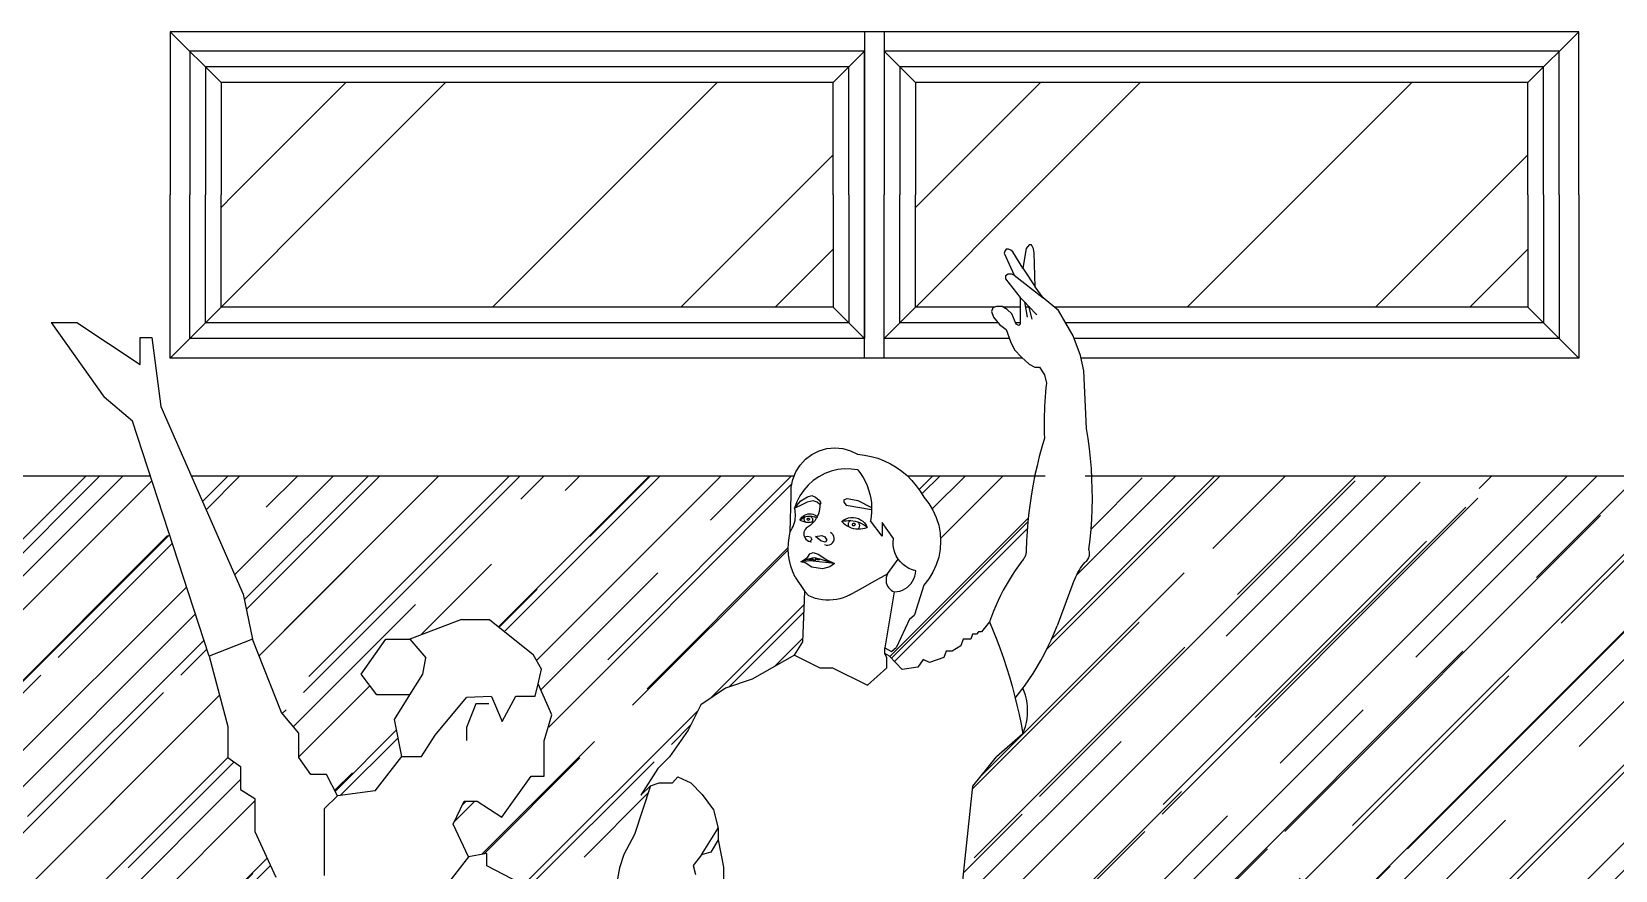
# Model space of a CAD drawing. Header units: metres. Extents: x 2304 to 3408, y 318 to 588.
# Drawn here: x 2645.499 to 2647.52, y 371.746 to 372.816 of the extents above; entities that cross this region are included whole.
import ezdxf

# ---------------------------------------------------------------- set-up
doc = ezdxf.new("R2010")
doc.units = ezdxf.units.M
doc.header["$LTSCALE"] = 5.5
doc.header["$MEASUREMENT"] = 0
for name, color, linetype in [('HACHURA', 251, 'Continuous'), ('HACHURA PISOS', 250, 'Continuous'), ('PENA 0.15', 7, 'Continuous'), ('PENA 01', 1, 'Continuous')]:
    doc.layers.add(name, color=color, linetype=linetype)
pattern_1 = [(45, (2646.6268, 372.46415), (0.42426, 1.13137), [7.5, -1, 2.5, -0.5]), (45, (2646.92026, 373.11115), (-0.8238, 0.11667), [1.5, -0.165, 3, -0.375]), (45, (2646.50307, 372.94145), (1.6016, 2.07536), [4, -0.7, 2, -0.5])]
pattern_2 = [(45, (2645.74056, 372.46415), (0.42426, 1.13137), [7.5, -1, 2.5, -0.5]), (45, (2646.034, 373.11115), (-0.8238, 0.11667), [1.5, -0.165, 3, -0.375]), (45, (2645.6168, 372.94145), (1.6016, 2.07536), [4, -0.7, 2, -0.5])]

# ---------------------------------------------------------------- blocks, each defined once
blk = doc.blocks.new('Bailarina 1')
for p, q in [((-0.7401, 1.302), (-0.6957, 1.302)), ((-0.7401, 1.302), (-0.6486, 1.1732)), ((-0.6957, 1.302), (-0.5868, 1.2296)), ((-0.5868, 1.2761), (-0.5664, 1.2761)), ((-0.5868, 1.2296), (-0.5868, 1.2761)), ((-0.5664, 1.2761), (-0.5509, 1.1571)), ((-0.5999, 1.1317), (-0.6486, 1.1732)), ((-0.5509, 1.1571), (-0.4094, 0.8338)), ((-0.468, 0.727), (-0.5999, 1.1317)), ((-0.4094, 0.8338), (-0.3931, 0.7566)), ((-0.0331, 0.7902), (-0.122, 0.7566)), ((-0.0331, 0.7902), (0.0153, 0.7902)), ((0.0153, 0.7902), (0.0903, 0.7303)), ((-0.3931, 0.7566), (-0.468, 0.727)), ((-0.3433, 0.6303), (-0.3931, 0.7566)), ((-0.2059, 0.6964), (-0.1637, 0.7566)), ((-0.1637, 0.7566), (-0.122, 0.7566)), ((-0.122, 0.7566), (-0.0944, 0.7241)), ((-0.468, 0.727), (-0.4358, 0.6062)), ((-0.0998, 0.6964), (-0.0944, 0.7241)), ((0.1047, 0.7045), (0.0903, 0.7303)), ((-0.1792, 0.6607), (-0.2059, 0.6964)), ((-0.122, 0.6607), (-0.0998, 0.6964)), ((0.0989, 0.6795), (0.1047, 0.7045)), ((-0.122, 0.6607), (-0.1792, 0.6607)), ((-0.1485, 0.6178), (-0.122, 0.6607)), ((-0.0785, 0.5911), (-0.0243, 0.6558)), ((0.0186, 0.6574), (-0.0243, 0.6558)), ((0.0186, 0.6574), (0.0368, 0.6146)), ((0.0368, 0.6146), (0.0603, 0.6581)), ((0.0603, 0.6581), (0.094, 0.6581)), ((0.094, 0.6581), (0.0989, 0.6795)), ((0.1225, 0.6259), (0.0989, 0.6795)), ((-0.3135, 0.5946), (-0.3433, 0.6303)), ((-0.0084, 0.6448), (-0.0243, 0.6042)), ((0.0139, 0.6448), (-0.0084, 0.6448)), ((-0.4358, 0.6062), (-0.4358, 0.5529)), ((-0.1357, 0.5542), (-0.1485, 0.6178)), ((-0.0243, 0.6042), (-0.0243, 0.5819)), ((0.1093, 0.5813), (0.1225, 0.6259)), ((-0.3135, 0.5529), (-0.3135, 0.5946)), ((-0.1018, 0.5542), (-0.0785, 0.5911)), ((0.1093, 0.5207), (0.1093, 0.5813)), ((-0.4358, 0.5529), (-0.4135, 0.5374)), ((-0.2929, 0.5235), (-0.3135, 0.5529)), ((-0.1818, 0.4953), (-0.1357, 0.5542)), ((-0.1357, 0.5542), (-0.1018, 0.5542)), ((-0.4135, 0.5374), (-0.4135, 0.4977)), ((-0.2658, 0.5235), (-0.2929, 0.5235)), ((-0.2469, 0.4864), (-0.2658, 0.5235)), ((0.0361, 0.4499), (0.087, 0.5207)), ((0.087, 0.5207), (0.1093, 0.5207)), ((-0.4135, 0.4977), (-0.3889, 0.4822)), ((-0.1818, 0.4953), (-0.2469, 0.4864)), ((-0.3889, 0.4822), (-0.3889, 0.425)), ((-0.2689, 0.4646), (-0.2469, 0.4864)), ((-0.2689, 0.3492), (-0.2689, 0.4646)), ((-0.0477, 0.438), (-0.0286, 0.4772)), ((-0.0286, 0.4772), (-0.0063, 0.4772)), ((-0.0063, 0.4772), (0.0361, 0.4499)), ((-0.0213, 0.3818), (-0.0477, 0.438)), ((-0.3889, 0.425), (-0.3528, 0.3466)), ((0.0105, 0.3872), (-0.0213, 0.3818)), ((0.0105, 0.3659), (0.0105, 0.3872)), ((-0.0213, 0.3818), (-0.0912, 0.2913)), ((0.082, 0.329), (0.0105, 0.3659))]:
    blk.add_line(p, q)
blk = doc.blocks.new('Bailarino')
for p, q in [((244.5, 1114.9), (240.3, 1109.7)), ((247.5, 1114.9), (244.5, 1114.9)), ((250.3, 1109.4), (247.5, 1114.9)), ((210.1, 1106.3), (209.2, 1103.4)), ((209.2, 1103.4), (223.3, 1072.4)), ((212.1, 1108.9), (210.1, 1106.3)), ((215.5, 1108.9), (212.1, 1108.9)), ((218.8, 1107.7), (215.5, 1108.9)), ((221.5, 1105), (218.8, 1107.7)), ((235.6, 1082.4), (221.5, 1105)), ((240.3, 1109.7), (235.6, 1082.4)), ((251.5, 1103.9), (250.3, 1109.4)), ((252.8, 1056), (251.5, 1103.9)), ((214.9, 1073.7), (211.3, 1071.3)), ((211.3, 1071.3), (211.3, 1067.4)), ((211.3, 1067.4), (231.8, 1041.2)), ((219.6, 1073.7), (214.9, 1073.7)), ((223.3, 1072.4), (219.6, 1073.7)), ((223.3, 1072.4), (264.2, 1040.7)), ((235.6, 1082.4), (252.8, 1056)), ((264.2, 1040.7), (252.8, 1056)), ((193.3, 1026.5), (191.6, 1021.4)), ((198.6, 1028.4), (193.3, 1026.5)), ((206.7, 1028.4), (198.6, 1028.4)), ((213.4, 1024.5), (206.7, 1028.4)), ((220.1, 1018.3), (213.4, 1024.5)), ((231.8, 1041.2), (231.8, 1003.9)), ((231.8, 1041.2), (237.7, 1035.1)), ((237.7, 1035.1), (243.6, 1029)), ((237.7, 1035.1), (241.7, 1013.5)), ((243.6, 1029), (255.3, 1016.8)), ((243.6, 1029), (248.2, 1010.5)), ((285.5, 1022.9), (264.2, 1040.7)), ((306.3, 987.5), (285.5, 1022.9)), ((191.6, 1021.4), (194.5, 1013.3)), ((194.5, 1013.3), (202.9, 1003.4)), ((202.9, 1003.4), (212, 996.2)), ((226.1, 1003.9), (220.1, 1018.3)), ((230, 1002), (226.1, 1003.9)), ((231.8, 1003.9), (230, 1002)), ((212, 996.2), (218.1, 979.3)), ((218.1, 979.3), (223.9, 967.7)), ((316.5, 959.9), (306.3, 987.5)), ((223.9, 967.7), (233.6, 957.4)), ((233.6, 957.4), (244.5, 947.4)), ((320.9, 938.2), (316.5, 959.9)), ((244.5, 947.4), (252.4, 943.2)), ((252.4, 943.2), (259, 943.2)), ((259, 943.2), (265.7, 932.8)), ((324.9, 857.5), (320.9, 938.2)), ((265.7, 932.8), (268.6, 920.8)), ((267.9, 914.4), (267.3, 908.1)), ((268.6, 920.8), (267.9, 914.4)), ((265.9, 888.8), (265.7, 882.4)), ((266.3, 895.3), (265.9, 888.8)), ((266.7, 901.7), (266.3, 895.3)), ((267.3, 908.1), (266.7, 901.7)), ((265.4, 869.6), (265.3, 863.2)), ((265.5, 876), (265.4, 869.6)), ((265.7, 882.4), (265.5, 876)), ((265.3, 863.2), (265.4, 856.8)), ((265.4, 856.8), (265.5, 850.3)), ((265.5, 850.3), (265.8, 843.9)), ((327.1, 843.5), (324.9, 857.5)), ((-60.4, 821), (-50.3, 826)), ((-50.3, 826), (-39.5, 829.1)), ((-39.5, 829.1), (-28.4, 830.1)), ((-28.4, 830.1), (-17.2, 829.1)), ((-17.2, 829.1), (-6.4, 826.1)), ((-6.4, 826.1), (3.7, 821.2)), ((262, 831.1), (258.6, 818.2)), ((265.8, 843.9), (262, 831.1)), ((329, 829.4), (327.1, 843.5)), ((330.5, 815.2), (329, 829.4)), ((-83, 796.5), (-77, 806)), ((-77, 806), (-69.4, 814.2)), ((-69.4, 814.2), (-60.4, 821)), ((-14.8, 800.6), (-24.2, 799.6)), ((-5.3, 800.5), (-14.8, 800.6)), ((4.1, 799.3), (-5.3, 800.5)), ((3.7, 821.2), (13.3, 820.1)), ((13.3, 820.1), (22.8, 818.3)), ((22.8, 818.3), (32, 815.6)), ((32, 815.6), (41, 812.2)), ((41, 812.2), (49.7, 808)), ((49.7, 808), (58, 803.1)), ((58, 803.1), (65.8, 797.5)), ((255.4, 805.2), (252.5, 792.2)), ((258.6, 818.2), (255.4, 805.2)), ((331.7, 801.1), (330.5, 815.2)), ((332.5, 786.9), (331.7, 801.1)), ((-89.3, 775), (-87.1, 786)), ((-87.1, 786), (-83, 796.5)), ((-65.6, 777.9), (-71.8, 770.8)), ((-58.5, 784.2), (-65.6, 777.9)), ((-50.7, 789.6), (-58.5, 784.2)), ((-42.3, 794), (-50.7, 789.6)), ((-33.4, 797.4), (-42.3, 794)), ((-24.2, 799.6), (-33.4, 797.4)), ((4.1, 799.3), (7.9, 794.2)), ((7.9, 794.2), (11.3, 788.8)), ((11.3, 788.8), (14.3, 783.3)), ((14.3, 783.3), (16.9, 777.5)), ((65.8, 797.5), (73.1, 791.3)), ((73.1, 791.3), (79.9, 784.5)), ((79.9, 784.5), (86.1, 777.1)), ((249.9, 779.1), (247.7, 765.9)), ((252.5, 792.2), (249.9, 779.1)), ((333, 772.7), (332.5, 786.9)), ((-90.9, 712.4), (-89.5, 763.8)), ((-89.5, 763.8), (-89.3, 775)), ((-84.7, 745.6), (-75.8, 756.1)), ((-77.2, 762.9), (-81.5, 754.5)), ((-71.8, 770.8), (-77.2, 762.9)), ((-75.8, 756.1), (-66.4, 761.6)), ((-58.7, 755.8), (-66.9, 753.9)), ((-66.4, 761.6), (-60.3, 763.2)), ((-60.3, 763.2), (-55.2, 761.1)), ((-52.9, 754.1), (-58.7, 755.8)), ((-55.2, 761.1), (-50, 757)), ((-50, 757), (-47.7, 753.3)), ((-15.7, 757.2), (-10.9, 759.2)), ((-15.7, 757.2), (-15.7, 754)), ((-10.9, 759.2), (3.8, 756.5)), ((3.8, 756.5), (23.4, 746.5)), ((16.9, 777.5), (19.1, 771.5)), ((19.1, 771.5), (20.9, 765.4)), ((20.9, 765.4), (22.1, 759.2)), ((22.1, 759.2), (23, 752.9)), ((86.1, 777.1), (91.7, 769.3)), ((91.7, 769.3), (96.5, 760.9)), ((96.5, 760.9), (103.5, 752.2)), ((247.7, 765.9), (245.7, 752.7)), ((332.8, 744.3), (333.1, 758.5)), ((333.1, 758.5), (333, 772.7)), ((-81.5, 754.5), (-84.7, 745.6)), ((-77.3, 748.9), (-84.7, 745.6)), ((-84.1, 742.8), (-84.7, 745.6)), ((-83.7, 739.9), (-84.1, 742.8)), ((-83.5, 737), (-83.7, 739.9)), ((-83.7, 731.2), (-83.5, 734.1)), ((-83.5, 734.1), (-83.5, 737)), ((-66.9, 753.9), (-77.3, 748.9)), ((-74.6, 732.8), (-72.8, 734.4)), ((-72.8, 734.4), (-70.8, 735.8)), ((-72.4, 732.4), (-70.6, 733.2)), ((-70.6, 733.2), (-71, 732.7)), ((-70.8, 735.8), (-68.6, 736.8)), ((-70.6, 733.2), (-68.7, 733.9)), ((-68.7, 733.9), (-66.7, 734.3)), ((-68.6, 736.8), (-66.3, 737.5)), ((-66.7, 734.3), (-64.7, 734.6)), ((-66.3, 737.5), (-63.9, 737.8)), ((-64.7, 734.6), (-62.7, 734.6)), ((-63.9, 737.8), (-61.4, 737.7)), ((-62.7, 734.6), (-60.7, 734.3)), ((-62.7, 734.6), (-62, 734.1)), ((-62, 734.1), (-61.3, 733.6)), ((-61.4, 737.7), (-59.1, 737.2)), ((-61.3, 733.6), (-60.8, 733)), ((-60.7, 734.3), (-58.7, 733.9)), ((-59.1, 737.2), (-56.8, 736.3)), ((-58.7, 733.9), (-56.8, 733.2)), ((-56.8, 736.3), (-54.7, 735.1)), ((-53.8, 731.8), (-56.8, 733.2)), ((-54.7, 735.1), (-52.9, 733.6)), ((-52.9, 733.6), (-53.8, 731.8)), ((-49.4, 750.8), (-52.9, 754.1)), ((-52.6, 734.3), (-52.9, 733.6)), ((-52.9, 733.6), (-52.8, 733.6)), ((-51.3, 737.5), (-52.6, 734.3)), ((-50.4, 740.7), (-51.3, 737.5)), ((-49.7, 744), (-50.4, 740.7)), ((-49.4, 747.4), (-49.7, 744)), ((-47.7, 753.3), (-49.4, 750.8)), ((-49.4, 750.8), (-49.4, 747.4)), ((-15.7, 754), (-12.2, 750)), ((-12.2, 750), (23.3, 743.6)), ((22.7, 733.9), (21.8, 727.6)), ((23.3, 740.2), (22.7, 733.9)), ((23, 752.9), (23.4, 746.5)), ((23.4, 746.5), (23.3, 743.6)), ((23.3, 743.6), (23.3, 740.2)), ((103.5, 752.2), (109.4, 742.6)), ((109.4, 742.6), (114.1, 732.3)), ((244, 739.5), (242.6, 726.2)), ((245.7, 752.7), (244, 739.5)), ((332.2, 730.1), (332.8, 744.3)), ((-92.5, 704.4), (-90.9, 712.4)), ((-90.9, 712.4), (-89.3, 714.9)), ((-89.3, 714.9), (-87.9, 717.4)), ((-87.9, 717.4), (-86.7, 720)), ((-86.7, 720), (-85.6, 722.7)), ((-85.6, 722.7), (-84.8, 725.5)), ((-84.8, 725.5), (-84.1, 728.3)), ((-84.1, 728.3), (-83.7, 731.2)), ((-77.2, 728.7), (-76, 730.8)), ((-77.2, 728.7), (-75.7, 730.1)), ((-77.2, 728.7), (-69, 726.1)), ((-76, 730.8), (-74.6, 732.8)), ((-75.7, 730.1), (-74.1, 731.3)), ((-74.1, 731.3), (-72.4, 732.4)), ((-71.5, 711.9), (-71.7, 709.7)), ((-71.4, 731.4), (-71.5, 730.7)), ((-71.5, 730.7), (-71.5, 730)), ((-71.5, 730), (-71.4, 729.3)), ((-70.9, 713.9), (-71.5, 711.9)), ((-71.2, 732), (-71.4, 731.4)), ((-71.4, 729.3), (-71.2, 728.7)), ((-71, 732.7), (-71.2, 732)), ((-71.2, 728.7), (-70.9, 728)), ((-70.9, 728), (-70.6, 727.5)), ((-69.9, 715.8), (-70.9, 713.9)), ((-70.6, 727.5), (-70.1, 727)), ((-70.1, 727), (-69.6, 726.5)), ((-68.5, 717.5), (-69.9, 715.8)), ((-69.6, 726.5), (-69, 726.1)), ((-69, 726.1), (-67.3, 725.9)), ((-65.6, 719.2), (-68.5, 717.5)), ((-67.3, 725.9), (-65.6, 725.8)), ((-67, 730.1), (-66.9, 730.5)), ((-66.9, 729.7), (-67, 730.1)), ((-66.9, 730.5), (-66.8, 730.9)), ((-66.8, 729.3), (-66.9, 729.7)), ((-66.8, 730.9), (-66.5, 731.2)), ((-66.5, 729), (-66.8, 729.3)), ((-66.5, 731.2), (-66.2, 731.4)), ((-66.2, 728.8), (-66.5, 729)), ((-66.2, 731.4), (-65.8, 731.6)), ((-65.8, 728.6), (-66.2, 728.8)), ((-65.8, 731.6), (-65.4, 731.6)), ((-65.4, 728.5), (-65.8, 728.6)), ((-65.6, 725.8), (-63.9, 725.8)), ((-62.9, 721.1), (-65.6, 719.2)), ((-65.4, 731.6), (-65, 731.6)), ((-65, 728.6), (-65.4, 728.5)), ((-65, 731.6), (-64.7, 731.4)), ((-64.7, 728.8), (-65, 728.6)), ((-64.7, 731.4), (-64.3, 731.2)), ((-64.3, 729), (-64.7, 728.8)), ((-64.3, 731.2), (-64.1, 730.9)), ((-64.1, 729.3), (-64.3, 729)), ((-64.1, 730.9), (-63.9, 730.5)), ((-63.9, 729.7), (-64.1, 729.3)), ((-63.9, 730.5), (-63.9, 730.1)), ((-63.9, 730.1), (-63.9, 729.7)), ((-63.9, 725.8), (-62.2, 726)), ((-60.3, 723.4), (-62.9, 721.1)), ((-62.2, 726), (-60.5, 726.2)), ((-60.8, 733), (-60.3, 732.4)), ((-60.1, 726.9), (-60.5, 726.2)), ((-60.5, 726.2), (-58.8, 726.5)), ((-60.3, 732.4), (-59.9, 731.6)), ((-58, 725.8), (-60.3, 723.4)), ((-59.8, 727.6), (-60.1, 726.9)), ((-59.9, 731.6), (-59.7, 730.9)), ((-59.6, 728.4), (-59.8, 727.6)), ((-59.7, 730.9), (-59.5, 730.1)), ((-59.5, 729.2), (-59.6, 728.4)), ((-59.5, 730.1), (-59.5, 729.2)), ((-58.8, 726.5), (-57.4, 726.8)), ((-57.1, 726.9), (-58, 725.8)), ((-57.4, 726.8), (-57.1, 726.9)), ((-55.9, 728.5), (-57.1, 726.9)), ((-55.4, 729.3), (-55.9, 728.5)), ((-55.4, 729.3), (-53.8, 731.8)), ((-32.3, 710), (-34.4, 711.3)), ((-18.5, 726.8), (-15.6, 729)), ((-18.5, 726.8), (-15.4, 727.6)), ((-18.5, 726.8), (-16.2, 724.6)), ((-16.2, 724.6), (-13.7, 722.5)), ((-15.6, 729), (-12.5, 730.7)), ((-15.4, 727.6), (-12.2, 728)), ((-13.7, 722.5), (-11, 720.7)), ((-12.5, 730.7), (-9.2, 731.9)), ((-12.2, 728), (-9.1, 728.3)), ((-11, 720.7), (-8.1, 719.3)), ((-9.6, 724.4), (-9.7, 723.4)), ((-9.7, 723.4), (-9.7, 722.5)), ((-9.7, 722.5), (-9.5, 721.6)), ((-9.3, 725.2), (-9.6, 724.4)), ((-9.5, 721.6), (-9.2, 720.7)), ((-8.8, 726), (-9.3, 725.2)), ((-9.2, 731.9), (-5.6, 732.5)), ((-9.2, 720.7), (-8.7, 720)), ((-9.1, 728.3), (-5.9, 728.2)), ((-8.3, 726.8), (-8.8, 726)), ((-8.7, 720), (-8.1, 719.3)), ((-7.6, 727.4), (-8.3, 726.8)), ((-8.1, 719.3), (-5.1, 718.1)), ((-6.8, 727.9), (-7.6, 727.4)), ((-5.9, 728.2), (-6.8, 727.9)), ((-5.9, 728.2), (-2.8, 727.9)), ((-5.6, 732.5), (-2.1, 732.6)), ((-5.1, 718.1), (-2, 717.2)), ((-3.6, 723.2), (-3.3, 723.7)), ((-3.6, 722.7), (-3.6, 723.2)), ((-3.6, 722.2), (-3.6, 722.7)), ((-3.5, 721.8), (-3.6, 722.2)), ((-3.2, 721.4), (-3.5, 721.8)), ((-3.3, 723.7), (-3, 724)), ((-2.8, 721), (-3.2, 721.4)), ((-3, 724), (-2.6, 724.3)), ((-2.8, 727.9), (0.3, 727.3)), ((-2.4, 720.8), (-2.8, 721)), ((-2.6, 724.3), (-2.1, 724.5)), ((-1.9, 720.7), (-2.4, 720.8)), ((-2.1, 732.6), (1.4, 732)), ((-2.1, 724.5), (-1.7, 724.5)), ((-2, 717.2), (1.2, 716.6)), ((-1.4, 720.8), (-1.9, 720.7)), ((-1.7, 724.5), (-1.2, 724.4)), ((-0.9, 720.9), (-1.4, 720.8)), ((-1.2, 724.4), (-0.7, 724.2)), ((-0.5, 721.2), (-0.9, 720.9)), ((-0.7, 724.2), (-0.4, 723.9)), ((-0.2, 721.6), (-0.5, 721.2)), ((-0.4, 723.9), (-0.1, 723.5)), ((0, 722), (-0.2, 721.6)), ((-0.1, 723.5), (0.1, 723)), ((0.1, 722.5), (0, 722)), ((0.1, 723), (0.1, 722.5)), ((0.3, 727.3), (3.4, 726.5)), ((1.2, 716.6), (4.4, 716.4)), ((1.4, 732), (4.8, 731)), ((3.4, 726.5), (4.1, 725.9)), ((3.4, 726.5), (6.4, 725.4)), ((4.1, 725.9), (4.8, 725.2)), ((5, 717.1), (4.4, 716.4)), ((4.4, 716.4), (7.7, 716.5)), ((4.8, 731), (8, 729.4)), ((4.8, 725.2), (5.3, 724.4)), ((5.5, 718), (5, 717.1)), ((5.3, 724.4), (5.8, 723.5)), ((5.9, 718.8), (5.5, 718)), ((5.8, 723.5), (6.1, 722.6)), ((6.1, 719.8), (5.9, 718.8)), ((6.1, 722.6), (6.2, 721.7)), ((6.2, 720.7), (6.1, 719.8)), ((6.2, 721.7), (6.2, 720.7)), ((6.4, 725.4), (9.2, 724.1)), ((7.7, 716.5), (10.9, 716.9)), ((8, 729.4), (10.9, 727.3)), ((9.2, 724.1), (12, 722.5)), ((10.9, 727.3), (13.4, 724.8)), ((10.9, 716.9), (14, 717.7)), ((12, 722.5), (14.6, 720.7)), ((13.4, 724.8), (15.5, 721.9)), ((14, 717.7), (17.1, 718.7)), ((14.6, 720.7), (17.1, 718.7)), ((15.5, 721.9), (17.1, 718.7)), ((38, 706.5), (21.8, 727.6)), ((38, 725.3), (38, 706.5)), ((54.2, 703.1), (38, 725.3)), ((114.1, 732.3), (117.5, 721.6)), ((117.5, 721.6), (119.6, 710.5)), ((241.5, 712.9), (240.7, 699.6)), ((242.6, 726.2), (241.5, 712.9)), ((329.9, 701.7), (331.2, 715.9)), ((331.2, 715.9), (332.2, 730.1)), ((-93.6, 688.2), (-93.4, 696.3)), ((-93.4, 696.3), (-92.5, 704.4)), ((-71.7, 709.7), (-71.5, 707.6)), ((-71.5, 707.6), (-71, 705.5)), ((-71, 705.5), (-66.6, 706.2)), ((-71, 705.5), (-70, 703.6)), ((-70, 703.6), (-68.7, 701.9)), ((-68.7, 701.9), (-67.1, 700.5)), ((-67.1, 700.5), (-65.2, 699.4)), ((-66.6, 706.2), (-62.3, 705.3)), ((-65.2, 699.4), (-63.2, 698.7)), ((-60.3, 701.7), (-63.2, 698.7)), ((-63.2, 698.7), (-61.1, 698.4)), ((-62.3, 705.3), (-60.3, 701.7)), ((-55.5, 705.7), (-46.6, 707.1)), ((-47.7, 699.9), (-55.5, 705.7)), ((-41.9, 698), (-47.7, 699.9)), ((-46.6, 707.1), (-42.5, 705.5)), ((-42.7, 694.6), (-40.4, 693.8)), ((-42.5, 705.5), (-39.5, 700.8)), ((-39.5, 700.8), (-41.9, 698)), ((-40.4, 693.8), (-38, 693.7)), ((-38, 693.7), (-35.6, 694.1)), ((-35.6, 694.1), (-33.4, 695.2)), ((-33.4, 695.2), (-31.5, 696.8)), ((-30.7, 708.1), (-32.3, 710)), ((-31.5, 696.8), (-30.2, 698.8)), ((-29.7, 705.9), (-30.7, 708.1)), ((-30.2, 698.8), (-29.4, 701.1)), ((-29.2, 703.5), (-29.7, 705.9)), ((-29.4, 701.1), (-29.2, 703.5)), ((53.7, 698.1), (54.2, 703.1)), ((53.8, 693), (53.7, 698.1)), ((54.6, 688), (53.8, 693)), ((119.6, 710.5), (120.2, 699.3)), ((120.2, 699.3), (119.6, 688.1)), ((240.7, 699.6), (240.2, 686.2)), ((328.2, 687.6), (329.9, 701.7)), ((-93.1, 680), (-93.6, 688.2)), ((-91.8, 672), (-93.1, 680)), ((-89.9, 664), (-91.8, 672)), ((-76, 670.4), (-66.8, 676.3)), ((-76, 670.4), (-67.7, 673.4)), ((-62.7, 671.8), (-76, 670.4)), ((-70, 668.7), (-76, 670.4)), ((-60.7, 663), (-70, 668.7)), ((-67.7, 673.4), (-64.9, 674.4)), ((-65.3, 673.3), (-67.7, 673.4)), ((-66.8, 676.3), (-63.5, 681.5)), ((-64.9, 674.4), (-65.3, 673.3)), ((-64.9, 674.4), (-64.4, 674.6)), ((-64.4, 674.6), (-59.8, 675.7)), ((-64.4, 674.6), (-63.9, 673.4)), ((-63.9, 673.4), (-60.1, 673.4)), ((-63.5, 681.5), (-58.7, 683.3)), ((-28.5, 667.9), (-62.7, 671.8)), ((-60.1, 673.4), (-59.8, 675.7)), ((-59.8, 675.7), (-57.2, 676.3)), ((-59.8, 675.7), (-59.1, 673)), ((-59.1, 673), (-54.8, 673)), ((-58.7, 683.3), (-51.7, 681.2)), ((-57.2, 676.3), (-54.8, 675.7)), ((-54.8, 675.7), (-53.9, 675.5)), ((-54.8, 673), (-54.8, 675.7)), ((-53.9, 675.5), (-49.3, 674.3)), ((-53.9, 675.5), (-53.6, 673.4)), ((-53.6, 673.4), (-49.6, 673.4)), ((-51.7, 681.2), (-39.4, 673.2)), ((-49.6, 673.4), (-49.3, 674.3)), ((-49.3, 674.3), (-48.1, 674)), ((-48.1, 674), (-28.5, 667.9)), ((-39.4, 673.2), (-28.5, 667.9)), ((-28.5, 667.9), (-35.4, 663.1)), ((45.7, 653.3), (60.6, 674.2)), ((56, 683.2), (54.6, 688)), ((58, 678.5), (56, 683.2)), ((60.6, 674.2), (58, 678.5)), ((63.7, 670.2), (60.6, 674.2)), ((67.4, 666.7), (63.7, 670.2)), ((71.4, 663.6), (67.4, 666.7)), ((117.5, 677), (114.1, 666.3)), ((119.6, 688.1), (117.5, 677)), ((234.3, 671.2), (229.5, 664.7)), ((235.2, 672.3), (234.3, 671.2)), ((236, 673.4), (235.2, 672.3)), ((236.7, 674.5), (236, 673.4)), ((237.4, 675.7), (236.7, 674.5)), ((238.1, 676.9), (237.4, 675.7)), ((238.6, 678.2), (238.1, 676.9)), ((239.1, 679.5), (238.6, 678.2)), ((239.5, 680.8), (239.1, 679.5)), ((239.8, 682.1), (239.5, 680.8)), ((240, 683.5), (239.8, 682.1)), ((240.2, 684.8), (240, 683.5)), ((240.2, 686.2), (240.2, 684.8)), ((318.4, 664.1), (320.4, 666.9)), ((320.4, 666.9), (322.5, 669.6)), ((322.5, 669.6), (323.8, 670.6)), ((323.8, 670.6), (325.1, 671.8)), ((325.1, 671.8), (326.2, 673.1)), ((326.2, 673.1), (327.1, 674.5)), ((327.1, 674.5), (327.9, 676)), ((327.9, 676), (328.5, 677.6)), ((328.7, 686), (328.2, 687.6)), ((328.5, 677.6), (328.9, 679.3)), ((329.1, 684.3), (328.7, 686)), ((328.9, 679.3), (329.2, 680.9)), ((329.2, 682.6), (329.1, 684.3)), ((329.2, 680.9), (329.2, 682.6)), ((-87.2, 656.3), (-89.9, 664)), ((-83.9, 648.9), (-87.2, 656.3)), ((-83.9, 648.9), (-70.2, 628.6)), ((-45.5, 660.7), (-60.7, 663)), ((-35.4, 663.1), (-45.5, 660.7)), ((28, 643.5), (45.7, 653.3)), ((44, 648.5), (43.6, 646)), ((43.6, 646), (43.6, 643.5)), ((44.6, 651), (44, 648.5)), ((45.7, 653.3), (44.6, 651)), ((75.8, 661.1), (71.4, 663.6)), ((80.5, 659.2), (75.8, 661.1)), ((85.4, 657.9), (80.5, 659.2)), ((80.9, 643.1), (82.7, 646.6)), ((82.7, 646.6), (84.1, 650.2)), ((84.1, 650.2), (85, 654)), ((85, 654), (85.4, 657.9)), ((103.5, 646.4), (96.5, 637.7)), ((109.4, 656), (103.5, 646.4)), ((114.1, 666.3), (109.4, 656)), ((216.2, 644.5), (212.1, 637.6)), ((220.4, 651.4), (216.2, 644.5)), ((224.9, 658.1), (220.4, 651.4)), ((229.5, 664.7), (224.9, 658.1)), ((307, 642.9), (308.3, 646.1)), ((308.3, 646.1), (309.8, 649.2)), ((309.8, 649.2), (311.3, 652.3)), ((311.3, 652.3), (312.9, 655.3)), ((312.9, 655.3), (314.7, 658.3)), ((314.7, 658.3), (316.5, 661.2)), ((316.5, 661.2), (318.4, 664.1)), ((-73.1, 558.2), (-70.2, 628.6)), ((-64.5, 622.8), (-70.2, 628.6)), ((-60, 620.8), (-64.5, 622.8)), ((-7.3, 624.1), (-11.8, 621.9)), ((-7.3, 624.1), (10.4, 633.8)), ((10.4, 633.8), (28, 643.5)), ((55.1, 628.2), (41.9, 549.9)), ((43.6, 643.5), (44, 641)), ((44, 641), (44.7, 638.6)), ((44.7, 638.6), (45.8, 636.3)), ((45.8, 636.3), (47.2, 634.1)), ((47.2, 634.1), (48.8, 632.2)), ((48.8, 632.2), (50.7, 630.6)), ((50.7, 630.6), (52.8, 629.2)), ((52.8, 629.2), (55.1, 628.2)), ((55.1, 628.2), (59, 628.5)), ((59, 628.5), (62.8, 629.3)), ((62.8, 629.3), (66.5, 630.6)), ((66.5, 630.6), (70, 632.3)), ((70, 632.3), (73.2, 634.5)), ((73.2, 634.5), (76.1, 637.1)), ((76.1, 637.1), (78.7, 639.9)), ((78.7, 639.9), (80.9, 643.1)), ((96.5, 637.7), (83.4, 595.8)), ((204.4, 623.3), (200.9, 616.1)), ((208.1, 630.5), (204.4, 623.3)), ((212.1, 637.6), (208.1, 630.5)), ((305.7, 639.7), (283.6, 580.3)), ((305.7, 639.7), (307, 642.9)), ((-55.3, 619.1), (-60, 620.8)), ((-50.5, 617.9), (-55.3, 619.1)), ((-45.7, 617), (-50.5, 617.9)), ((-40.7, 616.5), (-45.7, 617)), ((-35.8, 616.5), (-40.7, 616.5)), ((-30.8, 616.8), (-35.8, 616.5)), ((-25.9, 617.5), (-30.8, 616.8)), ((-21.1, 618.6), (-25.9, 617.5)), ((-16.4, 620), (-21.1, 618.6)), ((-11.8, 621.9), (-16.4, 620)), ((194.4, 601.3), (191.4, 593.8)), ((197.5, 608.8), (194.4, 601.3)), ((200.9, 616.1), (197.5, 608.8)), ((76.5, 589.9), (58.5, 550.4)), ((76.5, 589.9), (83.4, 595.8)), ((188.6, 586.2), (177.5, 572.1)), ((191.4, 593.8), (188.6, 586.2)), ((188.6, 586.2), (193.9, 573.6)), ((279.6, 570.4), (283.6, 580.3)), ((-84.7, 539.4), (-73.1, 558.2)), ((151.7, 561.6), (148.5, 552.3)), ((162.6, 561.6), (151.7, 561.6)), ((164.7, 568.7), (162.6, 561.6)), ((170.6, 568.7), (164.7, 568.7)), ((173.3, 572.1), (170.6, 568.7)), ((177.5, 572.1), (173.3, 572.1)), ((193.9, 573.6), (199, 560.9)), ((199, 560.9), (203.8, 548.1)), ((270.7, 551), (275.3, 560.6)), ((275.3, 560.6), (279.6, 570.4)), ((-84.7, 539.4), (-144, 505.9)), ((-84.7, 539.4), (-49.1, 521.5)), ((41.9, 541.5), (41.9, 549.9)), ((41.9, 549.9), (51.3, 544.7)), ((44.5, 535.8), (41.9, 541.5)), ((48.6, 538), (41.9, 541.5)), ((44.5, 521.7), (44.5, 535.8)), ((66.4, 519.5), (48.6, 538)), ((51.3, 544.7), (58.5, 550.4)), ((124.7, 536.3), (104.5, 529.3)), ((128, 545.1), (124.7, 536.3)), ((136.5, 545.1), (128, 545.1)), ((148.5, 552.3), (136.5, 545.1)), ((203.8, 548.1), (208.3, 535.1)), ((208.3, 535.1), (212.6, 522.1)), ((260.8, 532.1), (265.9, 541.4)), ((265.9, 541.4), (270.7, 551)), ((-49.1, 521.5), (-31.7, 521.5)), ((-31.7, 521.5), (17.7, 497.3)), ((17.7, 497.3), (44.5, 521.7)), ((88.3, 522.5), (66.4, 519.5)), ((95.9, 533.1), (88.3, 522.5)), ((104.5, 529.3), (95.9, 533.1)), ((212.6, 522.1), (216.7, 509.1)), ((244, 504.8), (249.8, 513.7)), ((249.8, 513.7), (255.5, 522.8)), ((255.5, 522.8), (260.8, 532.1)), ((-181.8, 493.2), (-216.3, 469.8)), ((-144, 505.9), (-181.8, 493.2)), ((216.7, 509.1), (220.5, 495.9)), ((220.5, 495.9), (224, 482.7)), ((231.5, 487.4), (235.6, 493.1)), ((235.6, 493.1), (235.4, 493.6)), ((235.6, 493.1), (237.8, 496)), ((237.5, 488.4), (235.6, 493.1)), ((237.8, 496), (244, 504.8)), ((-216.3, 469.8), (-233.8, 434.3)), ((224, 482.7), (224.9, 479)), ((224.9, 479), (231.5, 487.4)), ((224.9, 479), (227.2, 469.3)), ((227.2, 469.3), (230.2, 456)), ((239.1, 483.2), (237.5, 488.4)), ((240.5, 477.8), (239.1, 483.2)), ((241.4, 472.4), (240.5, 477.8)), ((242, 466.9), (241.4, 472.4)), ((242.2, 461.3), (242, 466.9)), ((230.2, 456), (233, 442.6)), ((239.1, 439.5), (240.5, 444.9)), ((240.5, 444.9), (241.4, 450.3)), ((241.4, 450.3), (242, 455.8)), ((242, 455.8), (242.2, 461.3)), ((-233.8, 434.3), (-260, 396.8)), ((235.4, 429.1), (198.8, 396.8)), ((233, 442.6), (235.4, 429.1)), ((235.4, 429.1), (237.5, 434.2)), ((237.5, 434.2), (239.1, 439.5)), ((-276.4, 380.3), (-300.2, 342.9)), ((-260, 396.8), (-276.4, 380.3)), ((165.2, 355.6), (198.8, 396.8)), ((-287, 356.3), (-309.3, 287.8)), ((-300.2, 342.9), (-287, 356.3)), ((-287, 356.3), (-274.7, 360.5)), ((-274.7, 360.5), (-256.1, 360.5)), ((-256.1, 360.5), (-248.5, 368.8)), ((-248.5, 368.8), (-230.4, 360.5)), ((-230.4, 360.5), (-214.5, 344.1)), ((151.4, 223.1), (165.2, 355.6)), ((-214.5, 344.1), (-198.7, 322.3)), ((-198.7, 322.3), (-191.7, 296.9)), ((-215.3, 259.1), (-191.7, 296.9)), ((-191.7, 296.9), (-191.7, 280.3)), ((-309.3, 287.8), (-324.2, 259.7)), ((-191.7, 280.3), (-202.2, 263.2)), ((-191.7, 280.3), (-184.4, 241.9)), ((-324.2, 259.7), (-330.5, 240.9)), ((-215.3, 259.1), (-227.2, 244.5)), ((-227.2, 244.5), (-223.6, 231.9)), ((-202.2, 263.2), (-215.3, 259.1)), ((-330.5, 240.9), (-333.1, 225.6)), ((-184.4, 241.9), (-184.4, 206.9))]:
    blk.add_line(p, q)

msp = doc.modelspace()

# ---------------------------------------------------------------- hatches: boundary and pattern name
at = {"layer": 'HACHURA', "ltscale": 1.5}
h = msp.add_hatch(dxfattribs=at)
h.set_pattern_fill('AR-RROOF', color=256, scale=0.5, angle=45, style=0)
h.set_pattern_definition(pattern_2)
h.paths.add_polyline_path([(2645.7406, 372.6075), (2646.5218, 372.6075), (2646.5218, 372.7508), (2645.7406, 372.7508)])
h = msp.add_hatch(dxfattribs=at)
h.set_pattern_fill('AR-RROOF', color=256, scale=0.5, angle=45, style=0)
h.set_pattern_definition(pattern_1)
h.paths.add_polyline_path([(2646.6268, 372.6075), (2647.4081, 372.6075), (2647.4081, 372.7508), (2646.6268, 372.7508)])
h = msp.add_hatch(dxfattribs=at)
h.set_pattern_fill('AR-RROOF', color=256, scale=0.5, angle=45, style=0)
h.set_pattern_definition(pattern_2)
h.paths.add_polyline_path([(2645.7406, 372.6075), (2646.5218, 372.6075), (2646.5218, 372.4642), (2645.7406, 372.4642)])
h = msp.add_hatch(dxfattribs=at)
h.set_pattern_fill('AR-RROOF', color=256, scale=0.5, angle=45, style=0)
h.set_pattern_definition(pattern_1)
h.paths.add_polyline_path([(2646.6268, 372.6075), (2647.4081, 372.6075), (2647.4081, 372.4642), (2646.6268, 372.4642)])
at = {"layer": 'HACHURA PISOS'}
h = msp.add_hatch(dxfattribs=at)
h.set_pattern_fill('AR-RROOF,_O', color=256, scale=0.095, angle=45)
h.set_pattern_definition([(45, (1549.48875, 261.71611), (0.080610173, 0.2149604615), [1.425, -0.19, 0.475, -0.095]), (45, (1549.54451, 261.83904), (-0.156518086, 0.022167798), [0.285, -0.03135, 0.57, -0.07125]), (45, (1549.46524, 261.80679), (0.3043034033, 0.3943180965), [0.76, -0.133, 0.38, -0.095])])
h.paths.add_polyline_path([(2646.7701, 372.1903), (2646.7714, 372.2024), (2646.7729, 372.2144), (2646.7748, 372.2264), (2646.7768, 372.2384), (2646.7789, 372.2492), (2646.6164, 372.2492), (2646.6222, 372.2433), (2646.6278, 372.2366), (2646.6329, 372.2295), (2646.6373, 372.2219), (2646.6437, 372.2139), (2646.649, 372.2052), (2646.6533, 372.1959), (2646.6564, 372.1861), (2646.6582, 372.176), (2646.6589, 372.1658), (2646.6582, 372.1556), (2646.6564, 372.1455), (2646.6533, 372.1358), (2646.649, 372.1265), (2646.6437, 372.1178), (2646.6373, 372.1098), (2646.6253, 372.0717), (2646.6191, 372.0663), (2646.6027, 372.0304), (2646.5962, 372.0252), (2646.5876, 372.0299), (2646.5876, 372.0223), (2646.5937, 372.0191), (2646.6099, 372.0023), (2646.6298, 372.005), (2646.6367, 372.0146), (2646.6445, 372.0112), (2646.663, 372.0176), (2646.6659, 372.0256), (2646.6736, 372.0256), (2646.6846, 372.0321), (2646.6875, 372.0406), (2646.6974, 372.0406), (2646.6993, 372.047), (2646.7047, 372.047), (2646.7071, 372.0501), (2646.711, 372.0501), (2646.721, 372.063), (2646.7236, 372.0699), (2646.7263, 372.0767), (2646.7291, 372.0835), (2646.7322, 372.0902), (2646.7354, 372.0967), (2646.7388, 372.1033), (2646.7424, 372.1097), (2646.7461, 372.116), (2646.75, 372.1222), (2646.754, 372.1284), (2646.7612, 372.1387), (2646.7634, 372.1412), (2646.7641, 372.1422), (2646.7648, 372.1433), (2646.7654, 372.1444), (2646.766, 372.1455), (2646.7665, 372.1466), (2646.7669, 372.1478), (2646.7673, 372.149), (2646.7676, 372.1502), (2646.7678, 372.1514), (2646.7679, 372.1527), (2646.768, 372.1539), (2646.7684, 372.1661), (2646.7692, 372.1782)])
h.paths.add_polyline_path([(2646.466, 372.141), (2646.4648, 372.1483), (2646.4643, 372.1557), (2646.4645, 372.1631), (2646.466, 372.1766), (2646.4668, 372.1778), (2646.4681, 372.2245), (2646.4683, 372.2347), (2646.4711, 372.2492), (2645.7025, 372.2492), (2645.7686, 372.0981), (2645.7807, 372.0409), (2645.8176, 371.9473), (2645.8397, 371.9208), (2645.8397, 371.89), (2645.8549, 371.8682), (2645.875, 371.8682), (2645.8891, 371.8407), (2645.9372, 371.8473), (2645.9714, 371.8909), (2645.9619, 371.9381), (2645.9816, 371.9698), (2645.9392, 371.9698), (2645.9194, 371.9963), (2645.9507, 372.0409), (2645.9816, 372.0409), (2646.0474, 372.0658), (2646.0833, 372.0658), (2646.1388, 372.0214), (2646.1495, 372.0023), (2646.1453, 371.9838), (2646.1627, 371.9441), (2646.1529, 371.911), (2646.1529, 371.8661), (2646.1364, 371.8661), (2646.0987, 371.8137), (2646.0673, 371.8339), (2646.0508, 371.8339), (2646.0366, 371.8049), (2646.0561, 371.7633), (2646.0797, 371.7673), (2646.0797, 371.7515), (2646.1327, 371.7241), (2646.1327, 371.7047), (2646.17, 371.6678), (2646.17, 371.6406), (2646.185, 371.6406), (2646.185, 371.6169), (2646.2016, 371.6169), (2646.2016, 371.5903), (2646.2632, 371.5192), (2646.2835, 371.4878), (2646.3018, 371.4878), (2646.4115, 371.4156), (2646.3957, 371.5012), (2646.3907, 371.5054), (2646.3858, 371.5098), (2646.3811, 371.5144), (2646.3765, 371.5191), (2646.372, 371.5239), (2646.3678, 371.5289), (2646.3637, 371.534), (2646.3533, 371.5445), (2646.3434, 371.5555), (2646.3339, 371.5668), (2646.3249, 371.5784), (2646.3163, 371.5904), (2646.3082, 371.6027), (2646.3005, 371.6153), (2646.2933, 371.6282), (2646.2867, 371.6414), (2646.2805, 371.6548), (2646.2749, 371.6685), (2646.2698, 371.6823), (2646.2592, 371.7064), (2646.2487, 371.7245), (2646.2466, 371.735), (2646.2489, 371.749), (2646.2546, 371.766), (2646.2682, 371.7915), (2646.2885, 371.8539), (2646.2765, 371.8417), (2646.2981, 371.8757), (2646.3131, 371.8907), (2646.3368, 371.9248), (2646.3528, 371.9571), (2646.3842, 371.9784), (2646.4185, 371.9899), (2646.4724, 372.0204), (2646.483, 372.0375), (2646.4856, 372.1015), (2646.4732, 372.1199), (2646.4702, 372.1267), (2646.4678, 372.1337)])
h.paths.add_polyline_path([(2646.4486, 371.234), (2646.4332, 371.235), (2646.4177, 371.3693), (2646.2536, 371.4379), (2646.2216, 371.4738), (2646.1634, 371.5393), (2646.138, 371.5478), (2646.138, 371.5629), (2646.1272, 371.5629), (2646.1201, 371.5862), (2646.0775, 371.6178), (2646.0775, 371.5948), (2646.0445, 371.555), (2646.0283, 371.4841), (2646.0691, 371.4396), (2646.1005, 371.312), (2646.1696, 371.1132), (2646.1407, 371.0974), (2646.1561, 371.0543), (2646.1809, 370.9355), (2646.3226, 370.7366), (2646.3564, 370.7017), (2646.3926, 370.6797), (2646.3842, 370.6658), (2646.4874, 370.6658), (2646.5096, 370.6998), (2646.5147, 370.695), (2646.5157, 370.705), (2646.5165, 370.7149), (2646.5171, 370.7249), (2646.5176, 370.7349), (2646.5179, 370.7449), (2646.518, 370.7549), (2646.5179, 370.7649), (2646.5176, 370.7749), (2646.5171, 370.7848), (2646.5165, 370.7948), (2646.5157, 370.8048), (2646.5147, 370.8147), (2646.5107, 370.8263), (2646.5072, 370.838), (2646.5042, 370.8498), (2646.5016, 370.8618), (2646.4995, 370.8738), (2646.4978, 370.8859), (2646.4966, 370.8981), (2646.4959, 370.9103), (2646.4956, 370.9225), (2646.4959, 370.9348), (2646.4965, 370.947), (2646.4977, 370.9591), (2646.4964, 370.976), (2646.4959, 370.9928), (2646.496, 371.0097), (2646.4969, 371.0266), (2646.4893, 371.0608), (2646.4893, 371.0774), (2646.4825, 371.1209)])
h.paths.add_polyline_path([(2646.2681, 370.7281), (2646.1407, 370.8417), (2646.0457, 370.7256), (2646.0053, 370.6658), (2646.3189, 370.6658)])
h.paths.add_polyline_path([(2649.2756, 372.2492), (2646.8517, 372.2492), (2646.8519, 372.2455), (2646.8523, 372.2326), (2646.8524, 372.2196), (2646.8522, 372.2067), (2646.8516, 372.1938), (2646.8507, 372.1809), (2646.8495, 372.168), (2646.8481, 372.1557), (2646.8492, 372.1499), (2646.8477, 372.1438), (2646.8452, 372.1408), (2646.8422, 372.138), (2646.8409, 372.1363), (2646.8391, 372.1338), (2646.8374, 372.1312), (2646.8357, 372.1285), (2646.8341, 372.1258), (2646.8326, 372.1231), (2646.8312, 372.1203), (2646.8299, 372.1174), (2646.8287, 372.1145), (2646.8276, 372.1116), (2646.8074, 372.0576), (2646.8038, 372.0486), (2646.7999, 372.0397), (2646.7957, 372.0309), (2646.7913, 372.0223), (2646.7867, 372.0137), (2646.7818, 372.0053), (2646.7767, 371.997), (2646.7714, 371.9889), (2646.7638, 371.9781), (2646.7664, 371.9717), (2646.7688, 371.9619), (2646.7698, 371.9519), (2646.7695, 371.9419), (2646.7678, 371.9319), (2646.7637, 371.9194), (2646.7636, 371.9201), (2646.7303, 371.8907), (2646.6997, 371.8533), (2646.6872, 371.7327), (2646.6745, 371.6491), (2646.6745, 371.5998), (2646.6802, 371.5586), (2646.6856, 371.5581), (2646.7127, 371.4661), (2646.7127, 371.364), (2646.7006, 371.2358), (2646.6792, 371.2341), (2646.6786, 371.2266), (2646.6775, 371.2191), (2646.6761, 371.2118), (2646.6742, 371.2045), (2646.6719, 371.1973), (2646.6693, 371.1903), (2646.6662, 371.1834), (2646.6628, 371.1767), (2646.659, 371.1702), (2646.6549, 371.1639), (2646.6504, 371.1579), (2646.6456, 371.1521), (2646.6443, 371.1395), (2646.6428, 371.127), (2646.6411, 371.1145), (2646.6391, 371.102), (2646.6369, 371.0895), (2646.6345, 371.0771), (2646.6319, 371.0647), (2646.629, 371.0524), (2646.6259, 371.0402), (2646.6226, 371.028), (2646.6191, 371.0158), (2646.6153, 371.0037), (2646.614, 370.9991), (2646.6128, 370.9944), (2646.6119, 370.9897), (2646.6111, 370.9849), (2646.6106, 370.9801), (2646.6103, 370.9753), (2646.6103, 370.9705), (2646.6104, 370.9657), (2646.6108, 370.9609), (2646.6114, 370.9561), (2646.6122, 370.9513), (2646.6132, 370.9466), (2646.6151, 370.9375), (2646.6167, 370.9284), (2646.6178, 370.9192), (2646.6186, 370.9099), (2646.6189, 370.9006), (2646.6188, 370.8913), (2646.6183, 370.8821), (2646.6173, 370.8728), (2646.6173, 370.8581), (2646.6177, 370.8433), (2646.6185, 370.8286), (2646.6197, 370.8139), (2646.6213, 370.7992), (2646.6233, 370.7846), (2646.6257, 370.77), (2646.6285, 370.7555), (2646.6317, 370.7411), (2646.6353, 370.7268), (2646.6393, 370.7126), (2646.6436, 370.6985), (2646.6548, 370.6658), (2649.2756, 370.6658)])
h.paths.add_polyline_path([(2645.7491, 371.9295), (2645.7253, 372.019), (2645.6502, 372.2492), (2641.6505, 372.2492), (2641.6505, 371.3202), (2642.1215, 371.3202), (2642.1215, 370.6658), (2644.0388, 370.6658), (2644.0388, 370.7377, -0.414214), (2643.9445, 370.832, -1), (2644.1331, 370.832, -0.414214), (2644.0388, 370.7377), (2644.0388, 370.6658), (2645.9306, 370.6658), (2646.0755, 370.9303), (2645.8792, 371.0908), (2645.7743, 371.0908), (2645.7967, 371.4146), (2645.8227, 371.4499), (2645.8227, 371.7049), (2645.8106, 371.7372), (2645.7839, 371.7952), (2645.7839, 371.8376), (2645.7656, 371.8491), (2645.7656, 371.8785), (2645.7491, 371.89)])
h.paths.add_polyline_path([(2642.1215, 371.3202), (2641.6505, 371.3202), (2641.6505, 370.6658), (2642.1215, 370.6658)], flags=17)
h.paths.add_polyline_path([(2644.1588, 370.8337), (2644.713, 370.8337), (2644.713, 371.0252), (2644.1588, 371.0252)], flags=24)

# ---------------------------------------------------------------- linework, layer by layer
at = {"layer": 'PENA 01', "ltscale": 1.5}
for p, q in [((2646.5618, 372.8158), (2646.5618, 372.6075)), ((2646.5868, 372.8158), (2646.5868, 372.6075)), ((2645.7006, 372.7908), (2645.7006, 372.6075)), ((2646.5868, 372.7908), (2646.5868, 372.6075)), ((2645.7006, 372.4242), (2645.7006, 372.6075)), ((2646.5618, 372.3992), (2646.5618, 372.6075)), ((2646.5868, 372.3992), (2646.5868, 372.6075)), ((2646.5868, 372.4242), (2646.5868, 372.6075))]:
    msp.add_line(p, q, dxfattribs=at)
at = {"layer": 'PENA 01'}
for p, q in [((2641.6305, 372.2492), (2645.6502, 372.2492)), ((2645.7025, 372.2492), (2646.472, 372.2492)), ((2646.6164, 372.2492), (2646.7921, 372.2492)), ((2646.8431, 372.2492), (2649.2756, 372.2492))]:
    msp.add_line(p, q, dxfattribs=at)
at = {"layer": 'PENA 01', "ltscale": 1.5}
for points in [[(2647.4731, 372.6075), (2647.4731, 372.8158), (2645.6756, 372.8158), (2645.6756, 372.6075)], [(2645.6756, 372.8158), (2645.7406, 372.7508)], [(2647.4081, 372.7508), (2647.4731, 372.8158)], [(2646.5618, 372.7908), (2645.7006, 372.7908), (2645.7006, 372.6075)], [(2646.5618, 372.6075), (2646.5618, 372.7908), (2645.7006, 372.7908)], [(2646.5618, 372.6075), (2646.5618, 372.7908), (2645.7006, 372.7908), (2645.7006, 372.6075)], [(2646.5218, 372.7508), (2646.5618, 372.7908)], [(2647.4481, 372.6075), (2647.4481, 372.7908), (2646.5868, 372.7908)], [(2647.4481, 372.6075), (2647.4481, 372.7908), (2646.5868, 372.7908), (2646.5868, 372.6075)], [(2646.5868, 372.7908), (2646.6268, 372.7508)], [(2646.5418, 372.6075), (2646.5418, 372.7708), (2645.7206, 372.7708), (2645.7206, 372.6075)], [(2647.4281, 372.6075), (2647.4281, 372.7708), (2646.6068, 372.7708), (2646.6068, 372.6075)], [(2646.5218, 372.6075), (2646.5218, 372.7508), (2645.7406, 372.7508), (2645.7406, 372.6075)], [(2647.4081, 372.6075), (2647.4081, 372.7508), (2646.6268, 372.7508), (2646.6268, 372.6075)], [(2646.7635, 372.3992), (2645.6756, 372.3992), (2645.6756, 372.6075)], [(2646.5618, 372.4242), (2645.7006, 372.4242), (2645.7006, 372.6075)], [(2646.5618, 372.6075), (2646.5618, 372.4242), (2645.7006, 372.4242)], [(2646.5618, 372.6075), (2646.5618, 372.4242), (2645.7006, 372.4242), (2645.7006, 372.6075)], [(2646.5418, 372.6075), (2646.5418, 372.4442), (2645.7206, 372.4442), (2645.7206, 372.6075)], [(2646.5218, 372.6075), (2646.5218, 372.4642), (2645.7406, 372.4642), (2645.7406, 372.6075)], [(2646.7466, 372.4242), (2646.5868, 372.4242), (2646.5868, 372.6075)], [(2646.7325, 372.4442), (2646.6068, 372.4442), (2646.6068, 372.6075)], [(2646.7274, 372.4642), (2646.6268, 372.4642), (2646.6268, 372.6075)], [(2647.4081, 372.6075), (2647.4081, 372.4642), (2646.8043, 372.4642)], [(2647.4281, 372.6075), (2647.4281, 372.4442), (2646.8186, 372.4442)], [(2647.4481, 372.6075), (2647.4481, 372.4242), (2646.8295, 372.4242)], [(2647.4481, 372.6075), (2647.4481, 372.4242), (2646.8295, 372.4242)], [(2647.4731, 372.6075), (2647.4731, 372.3992), (2646.8381, 372.3992)], [(2645.6756, 372.3992), (2645.7406, 372.4642)], [(2646.5218, 372.4642), (2646.5618, 372.4242)], [(2646.5868, 372.4242), (2646.6268, 372.4642)], [(2646.7603, 372.4642), (2646.7393, 372.4642)], [(2646.7725, 372.4642), (2646.767, 372.4642)], [(2647.4081, 372.4642), (2647.4731, 372.3992)], [(2646.7603, 372.4442), (2646.7546, 372.4442)], [(2646.7466, 372.4242), (2646.5868, 372.4242)]]:
    msp.add_lwpolyline(points, dxfattribs=at)

# ---------------------------------------------------------------- block references
at = {"layer": 'PENA 0.15'}
for name, p, xscale, yscale, zscale in [('Bailarino', (2646.5495, 371.5298), 0.0009094853247484378, 0.0009094853247484378, 0.0009094853247484378), ('Bailarina 1', (2646.072, 371.4804), 0.7408191971824699, 0.7408191971824699, 0.7408191971824699)]:
    msp.add_blockref(name, p, dxfattribs=dict(at, xscale=xscale, yscale=yscale, zscale=zscale))

doc.saveas('drawing.dxf')
